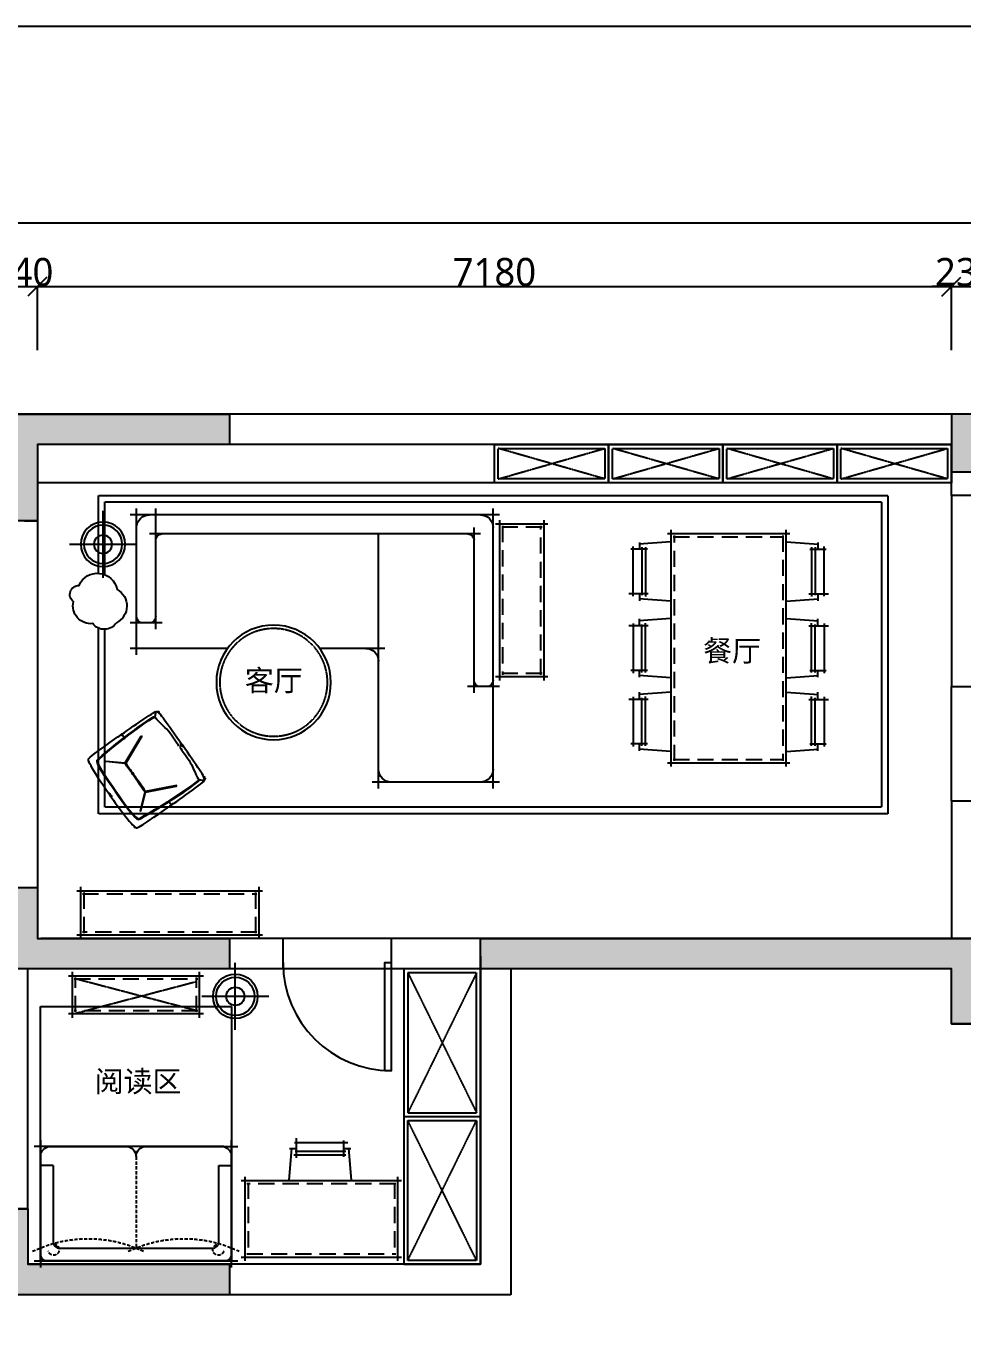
# Model space of a CAD drawing. Header units: millimetres. Extents: x -18923 to 87021, y -73077 to -1985.
# Drawn here: x 65130 to 72487, y -66167 to -55879 of the extents above; entities that cross this region are included whole.
import ezdxf

# ---------------------------------------------------------------- set-up
doc = ezdxf.new("R2010")
doc.units = ezdxf.units.MM
doc.header["$LTSCALE"] = 10
doc.linetypes.add('DASH', pattern=[0.35, 0.25, -0.1])
doc.linetypes.add('DASHED', pattern=[19.05, 12.7, -6.35])
doc.layers.get('Defpoints').update_dxf_attribs({"color": 250})
for name, color, linetype in [('0文字-标注', 7, 'Continuous'), ('1结构-填充-剪力墙', 251, 'Continuous'), ('1结构-墙体', 7, 'Continuous'), ('1结构-墙体-基层', 233, 'Continuous'), ('1结构-窗及电梯', 133, 'Continuous'), ('1结构-门', 133, 'Continuous'), ('2平面-家具-活动', 133, 'Continuous'), ('2平面-家具-细线', 8, 'Continuous'), ('5', 8, 'Continuous'), ('DISEGNO', 7, 'Continuous'), ('平面-家具', 133, 'Continuous'), ('平面-文字', 255, 'Continuous'), ('门窗', 3, 'Continuous')]:
    doc.layers.add(name, color=color, linetype=linetype)
doc.styles.add('dim_font', font='SIMPLEX.shx', dxfattribs={"width": 0.8})
doc.styles.add('图框－雅黑', font='')
doc.styles.get('图框－雅黑').set_extended_font_data('Microsoft YaHei')
doc.dimstyles.new('1-30', dxfattribs={"dimtxt": 150, "dimasz": 4, "dimexe": 1.5, "dimexo": 0, "dimgap": 0.6, "dimtad": 1, "dimdec": 0, "dimlfac": 30, "dimdsep": 46, "dimtxsty": 'dim_font', "dimblk": 'DOTSMALL', "dimcen": 4, "dimdle": 1.5, "dimclrd": 123, "dimclre": 123, "dimclrt": 256, "dimadec": 0, "dimazin": 0, "dimtfac": 1, "dimtdec": 0, "dimtix": 1, "dimtmove": 2, "dimatfit": 3, "dimldrblk": 'DOTSMALL', "dimfxl": 1.5, "dimarcsym": 0})

# ---------------------------------------------------------------- blocks, each defined once
blk = doc.blocks.new('_OBLIQUE')
at = {"color": 0, "linetype": 'ByBlock'}
blk.add_line((-0.5, -0.5), (0.5, 0.5), dxfattribs=at)
blk = doc.blocks.new('*D630')
at = {"layer": '0文字-标注', "color": 8, "lineweight": -2, "transparency": 16777216}
for p, q in [((64978, -57925), (64828, -57925)), ((64978, -58425), (64978, -57924)), ((64978, -57925), (65218, -57925)), ((65218, -58425), (65218, -57924)), ((65218, -57925), (65368, -57925))]:
    blk.add_line(p, q, dxfattribs=at)
at = {"layer": 'Defpoints', "color": 0, "transparency": 16777216}
for p in [(65218, -57925), (64978, -58425), (65218, -58425)]:
    blk.add_point(p, dxfattribs=at)
at = {"layer": '0文字-标注', "color": 8, "lineweight": -2, "transparency": 16777216, "xscale": 150, "yscale": 150, "zscale": 150}
blk.add_blockref('_OBLIQUE', (64978, -57925), dxfattribs=at)
at = {"layer": '0文字-标注', "color": 8, "lineweight": -2, "transparency": 16777216, "xscale": 150, "yscale": 150, "zscale": 150, "rotation": 180}
blk.add_blockref('_OBLIQUE', (65218, -57925), dxfattribs=at)
at = {"layer": '0文字-标注', "color": 255, "transparency": 16777216, "insert": (65098, -57811), "char_height": 220, "attachment_point": 5, "style": '图框－雅黑'}
blk.add_mtext('240', dxfattribs=at)
blk = doc.blocks.new('_DotSmall')
at = {"color": 0, "linetype": 'ByBlock', "const_width": 0.5}
blk.add_lwpolyline([(-0.0625, 0, 1), (0.0625, 0, 1)], format="xyb", close=True, dxfattribs=at)
blk = doc.blocks.new('*D631')
at = {"layer": '0文字-标注', "color": 8, "lineweight": -2, "transparency": 16777216}
for p, q in [((65216, -57925), (72399, -57925)), ((65218, -58425), (65218, -57924)), ((72398, -58425), (72398, -57924))]:
    blk.add_line(p, q, dxfattribs=at)
at = {"layer": 'Defpoints', "color": 0, "transparency": 16777216}
for p in [(72398, -57925), (65218, -58425), (72398, -58425)]:
    blk.add_point(p, dxfattribs=at)
at = {"layer": '0文字-标注', "color": 8, "lineweight": -2, "transparency": 16777216, "xscale": 150, "yscale": 150, "zscale": 150, "rotation": 180}
blk.add_blockref('_OBLIQUE', (65218, -57925), dxfattribs=at)
at = {"layer": '0文字-标注', "color": 8, "lineweight": -2, "transparency": 16777216, "xscale": 150, "yscale": 150, "zscale": 150}
blk.add_blockref('_OBLIQUE', (72398, -57925), dxfattribs=at)
at = {"layer": '0文字-标注', "color": 255, "transparency": 16777216, "insert": (68808, -57811), "char_height": 220, "attachment_point": 5, "style": '图框－雅黑'}
blk.add_mtext('7180', dxfattribs=at)
blk = doc.blocks.new('*D632')
at = {"layer": '0文字-标注', "color": 8, "lineweight": -2, "transparency": 16777216}
for p, q in [((72398, -57925), (72248, -57925)), ((72398, -58425), (72398, -57924)), ((72398, -57925), (72633, -57925)), ((72633, -58425), (72633, -57924)), ((72633, -57925), (72783, -57925))]:
    blk.add_line(p, q, dxfattribs=at)
at = {"layer": 'Defpoints', "color": 0, "transparency": 16777216}
for p in [(72633, -57925), (72398, -58425), (72633, -58425)]:
    blk.add_point(p, dxfattribs=at)
at = {"layer": '0文字-标注', "color": 8, "lineweight": -2, "transparency": 16777216, "xscale": 150, "yscale": 150, "zscale": 150}
blk.add_blockref('_OBLIQUE', (72398, -57925), dxfattribs=at)
at = {"layer": '0文字-标注', "color": 8, "lineweight": -2, "transparency": 16777216, "xscale": 150, "yscale": 150, "zscale": 150, "rotation": 180}
blk.add_blockref('_OBLIQUE', (72633, -57925), dxfattribs=at)
at = {"layer": '0文字-标注', "color": 255, "transparency": 16777216, "insert": (72515, -57811), "char_height": 220, "attachment_point": 5, "style": '图框－雅黑'}
blk.add_mtext('235', dxfattribs=at)
blk = doc.blocks.new('*D641')
at = {"layer": '0文字-标注', "color": 8, "lineweight": -2, "transparency": 16777216}
for p, q in [((83954, -57425), (63511, -57425)), ((63513, -58425), (63513, -57424)), ((83953, -58425), (83953, -57424))]:
    blk.add_line(p, q, dxfattribs=at)
at = {"layer": 'Defpoints', "color": 0, "transparency": 16777216}
for p in [(63513, -57425), (63513, -58425), (83953, -58425)]:
    blk.add_point(p, dxfattribs=at)
at = {"layer": '0文字-标注', "color": 8, "lineweight": -2, "transparency": 16777216, "xscale": 150, "yscale": 150, "zscale": 150, "rotation": 180}
blk.add_blockref('_OBLIQUE', (63513, -57425), dxfattribs=at)
at = {"layer": '0文字-标注', "color": 8, "lineweight": -2, "transparency": 16777216, "xscale": 150, "yscale": 150, "zscale": 150}
blk.add_blockref('_OBLIQUE', (83953, -57425), dxfattribs=at)
at = {"layer": '0文字-标注', "color": 255, "transparency": 16777216, "insert": (73733, -57311), "char_height": 220, "attachment_point": 5, "style": '图框－雅黑'}
blk.add_mtext('20440', dxfattribs=at)
blk = doc.blocks.new('A$C6A8E5D30')
for p, q in [((145, 430), (17, 430)), ((34, 41), (34, 461)), ((331, 489), (78, 469)), ((83, 483), (83, 430)), ((103, 445), (103, 47)), ((132, 445), (132, 35)), ((153, 58), (0, 58)), ((331, 0), (78, 20)), ((83, 58), (83, 1))]:
    blk.add_line(p, q)
blk = doc.blocks.new('A$C5C387291')
for p, q in [((300, -630), (300, 630)), ((900, 630), (900, -630)), ((270, 600), (930, 600)), ((270, -600), (930, -600))]:
    blk.add_line(p, q)
at = {"color": 8, "linetype": 'DASHED'}
for p, q in [((315, 575), (885, 575)), ((325, -585), (325, 585)), ((875, 585), (875, -585)), ((315, -575), (885, -575))]:
    blk.add_line(p, q, dxfattribs=at)
blk = doc.blocks.new('A$C464246A8')
at = {"layer": '平面-家具'}
for p, q in [((-750, -50), (-750, 950)), ((-80, 900), (-801, 900)), ((-689, 900), (800, 900)), ((-670, 900), (-80, 900)), ((80, 900), (670, 900)), ((670, 900), (80, 900)), ((-750, 820), (-750, 750)), ((801, 0), (-800, 0))]:
    blk.add_line(p, q, dxfattribs=at)
at = {"layer": '平面-家具', "linetype": 'ByBlock'}
for p, q in [((750, 950), (750, -50)), ((750, 750), (750, 820))]:
    blk.add_line(p, q, dxfattribs=at)
at = {"layer": '平面-家具'}
for points in [[(750, 750), (750, 50, -0.414214), (700, 0), (-700, 0, -0.414214), (-750, 50), (-750, 750)], [(650, 750), (650, 150, -0.414214), (600, 100), (-600, 100, -0.414214), (-650, 150), (-650, 750)]]:
    blk.add_lwpolyline(points, format="xyb", dxfattribs=at)
blk.add_lwpolyline([(-650, 750), (-750, 750)], dxfattribs=at)
at = {"layer": '平面-家具', "color": 8, "linetype": 'DASHED', "ltscale": 0.2}
blk.add_lwpolyline([(0, 820), (0, 100)], dxfattribs=at)
at = {"layer": '平面-家具', "linetype": 'ByBlock'}
blk.add_lwpolyline([(650, 750), (750, 750)], dxfattribs=at)
at = {"layer": '平面-家具'}
for centre, start, end in [((-670, 820), 90, 180), ((-670, 820), 90, 180), ((-80, 820), 0, 90), ((80, 820), 90, 180)]:
    blk.add_arc(centre, 80, start, end, dxfattribs=at)
at = {"layer": '平面-家具', "linetype": 'ByBlock'}
blk.add_arc((670, 820), 80, 0, 90, dxfattribs=at)
at = {"layer": '平面-家具', "color": 8, "linetype": 'DASHED', "ltscale": 0.2}
for centre, radius, start, end in [((-376, -836), 1011, 64.4196, 115.5804), ((-647, 88), 43.2, 195.3981, 89.658), ((376, -836), 1011, 64.4196, 115.5804), ((647, 88), 43.2, 90.342, 344.6019)]:
    blk.add_arc(centre, radius, start, end, dxfattribs=at)
blk = doc.blocks.new('*U141')
for p, q in [((-500, 330), (-500, -30)), ((500, 330), (500, -30)), ((-530, 300), (530, 300)), ((530, 0), (-530, 0))]:
    blk.add_line(p, q)
at = {"color": 8, "linetype": 'DASHED'}
for p, q in [((-485, 275), (485, 275)), ((-475, 285), (-475, 15)), ((475, 285), (475, 15)), ((485, 25), (-485, 25))]:
    blk.add_line(p, q, dxfattribs=at)
blk = doc.blocks.new('df')
at = {"color": 8, "linetype": 'DASH', "ltscale": 400}
for p, q in [((137444.6, 23361.8), (137444.6, 23715.5)), ((137444.6, 23361.8), (137444.6, 23715.5)), ((137267.7, 23538.7), (137621.4, 23538.7))]:
    blk.add_line(p, q, dxfattribs=at)
at = {"ltscale": 300}
for radius in [117.2, 101.1, 47.9]:
    blk.add_circle((137444.6, 23538.7), radius, dxfattribs=at)
at = {"layer": '5', "linetype": 'DASH', "ltscale": 400}
blk.add_line((137267.7, 23538.7), (137621.4, 23538.7), dxfattribs=at)
at = {"layer": '5', "ltscale": 300}
blk.add_circle((137444.6, 23538.7), 101.1, dxfattribs=at)
blk = doc.blocks.new('A$C6C9B5940')
for p, q in [((297, 233), (44, 214)), ((49, 175), (49, 232)), ((119, 175), (-34, 175)), ((0, 195), (0, -195)), ((69, -190), (69, 186)), ((98, -190), (98, 198)), ((112, -175), (-17, -175)), ((49, -228), (49, -175)), ((297, -234), (44, -215))]:
    blk.add_line(p, q)
blk = doc.blocks.new('A$C2F4954E5')
at = {"color": 8, "linetype": 'DASHED'}
for p, q in [((1219, 1905), (349, 1905)), ((359, 1915), (359, 145)), ((1209, 145), (1209, 1915)), ((1219, 155), (349, 155))]:
    blk.add_line(p, q, dxfattribs=at)
at = {"layer": '2平面-家具-活动'}
for p, q in [((334, 1960), (334, 100)), ((1234, 100), (1234, 1960)), ((1264, 1930), (304, 1930)), ((1264, 130), (304, 130))]:
    blk.add_line(p, q, dxfattribs=at)
at = {"layer": '2平面-家具-活动', "xscale": -1, "rotation": 180}
blk.add_blockref('A$C6C9B5940', (34, 1633), dxfattribs=at)
at = {"layer": '2平面-家具-活动', "rotation": 180}
blk.add_blockref('A$C6C9B5940', (1534, 1633), dxfattribs=at)
at = {"layer": '2平面-家具-活动'}
for p in [(34, 1030), (34, 453)]:
    blk.add_blockref('A$C6C9B5940', p, dxfattribs=at)
at = {"layer": '2平面-家具-活动', "xscale": -1}
for p in [(1534, 1030), (1534, 453)]:
    blk.add_blockref('A$C6C9B5940', p, dxfattribs=at)
blk = doc.blocks.new('*U138')
for p, q in [((-630, 350), (630, 350)), ((-600, 380), (-600, -30)), ((600, 380), (600, -30)), ((630, 0), (-630, 0))]:
    blk.add_line(p, q)
at = {"color": 8, "linetype": 'DASHED'}
for p, q in [((-585, 325), (585, 325)), ((-575, 335), (-575, 15)), ((575, 335), (575, 15)), ((585, 25), (-585, 25))]:
    blk.add_line(p, q, dxfattribs=at)
blk = doc.blocks.new('block 1038')
at = {"layer": 'DISEGNO', "color": 250, "lineweight": 35, "true_color": 0x19161a}
blk.add_open_spline([(-275.5, 351.4), (-275.5, 351.3), (-275.7, 351.2), (-276, 351.2), (-276, 351.2), (-276, 351.2), (-276, 351.2), (-276.2, 351.2), (-276.4, 351.3), (-276.4, 351.4), (-276.4, 351.4), (-276.4, 351.4), (-276.4, 351.4), (-276.4, 351.5), (-276.2, 351.6), (-276, 351.6), (-276, 351.6), (-276, 351.6), (-276, 351.6), (-275.7, 351.6), (-275.5, 351.5), (-275.5, 351.4)], degree=3, knots=[0, 0, 0, 0, 1, 1, 1, 2, 2, 2, 3, 3, 3, 4, 4, 4, 5, 5, 5, 6, 6, 6, 7, 7, 7, 7], dxfattribs=at)
blk = doc.blocks.new('block 1039')
at = {"layer": 'DISEGNO', "color": 250, "lineweight": 35, "true_color": 0x19161a}
blk.add_open_spline([(-272.7, 351.4), (-272.7, 351.3), (-272.9, 351.2), (-273.2, 351.2), (-273.2, 351.2), (-273.2, 351.2), (-273.2, 351.2), (-273.4, 351.2), (-273.6, 351.3), (-273.6, 351.4), (-273.6, 351.4), (-273.6, 351.4), (-273.6, 351.4), (-273.6, 351.5), (-273.4, 351.6), (-273.2, 351.6), (-273.2, 351.6), (-273.2, 351.6), (-273.2, 351.6), (-272.9, 351.6), (-272.7, 351.5), (-272.7, 351.4)], degree=3, knots=[0, 0, 0, 0, 1, 1, 1, 2, 2, 2, 3, 3, 3, 4, 4, 4, 5, 5, 5, 6, 6, 6, 7, 7, 7, 7], dxfattribs=at)
blk = doc.blocks.new('block 1037')
at = {"layer": 'DISEGNO'}
for name in ['block 1038', 'block 1039']:
    blk.add_blockref(name, (0, 0), dxfattribs=at)
blk = doc.blocks.new('PoltronaCarmelP')
for p, q in [((214868, 8613), (214879, 8623)), ((214869, 8612), (214868, 8613)), ((214879, 8623), (214889, 8618)), ((215721, 8623), (215712, 8618)), ((215732, 8613), (215721, 8623)), ((215731, 8612), (215732, 8613)), ((214899, 7831), (214899, 7831)), ((215701, 7831), (215701, 7831)), ((214871, 7739), (214868, 7734)), ((214868, 7734), (214879, 7723)), ((214879, 7723), (214897, 7732)), ((215721, 7723), (215703, 7732)), ((215732, 7734), (215721, 7723)), ((215729, 7739), (215732, 7734))]:
    blk.add_line(p, q)
for points in [[(214861, 8605), (214849, 8576), (214850, 8209), (214850, 8209)], [(215302, 8640), (215145, 8640), (214873, 8635), (214861, 8605)], [(214861, 8605), (214861, 8605), (214861, 8605), (214861, 8605)], [(215298, 8640), (215455, 8640), (215727, 8635), (215739, 8605)], [(215739, 8605), (215739, 8605), (215739, 8605), (215739, 8605)], [(215739, 8605), (215751, 8576), (215750, 8209), (215750, 8209)], [(214925, 8541), (214912, 8511), (214894, 8170), (214894, 8170)], [(214930, 8535), (214918, 8506), (214900, 8173), (214900, 8173)], [(215303, 8572), (215142, 8572), (214937, 8571), (214925, 8541)], [(214925, 8541), (214925, 8541), (214925, 8541), (214925, 8541)], [(215302, 8566), (215145, 8566), (214942, 8565), (214930, 8535)], [(214930, 8535), (214930, 8535), (214930, 8535), (214930, 8535)], [(214984, 8474), (214982, 8471), (214984, 8470), (214984, 8470)], [(214987, 8475), (214987, 8475), (214985, 8476), (214984, 8474)], [(214984, 8474), (214984, 8474), (214984, 8474), (214984, 8474)], [(214984, 8470), (214984, 8470), (214984, 8470), (214984, 8470)], [(214984, 8470), (214984, 8470), (214984, 8470), (214984, 8470)], [(214984, 8470), (214984, 8470), (214984, 8470), (214984, 8470)], [(214987, 8475), (214987, 8475), (214987, 8475), (214987, 8475)], [(215297, 8572), (215458, 8572), (215663, 8571), (215675, 8541)], [(215298, 8566), (215455, 8566), (215658, 8565), (215670, 8535)], [(215670, 8535), (215670, 8535), (215670, 8535), (215670, 8535)], [(215670, 8535), (215682, 8506), (215700, 8173), (215700, 8173)], [(215675, 8541), (215675, 8541), (215675, 8541), (215675, 8541)], [(215675, 8541), (215688, 8511), (215706, 8170), (215706, 8170)], [(214850, 8209), (214850, 8209), (214849, 7777), (214861, 7748)], [(214850, 8209), (214850, 8209), (214850, 8209), (214850, 8209)], [(214900, 8174), (214895, 8173), (214855, 8173), (214850, 8173)], [(214854, 8192), (214852, 8192), (214851, 8190), (214851, 8188)], [(214851, 8188), (214851, 8188), (214851, 8188), (214851, 8188)], [(214851, 8188), (214851, 8185), (214852, 8183), (214854, 8183)], [(214856, 8188), (214856, 8190), (214855, 8192), (214854, 8192)], [(214854, 8192), (214854, 8192), (214854, 8192), (214854, 8192)], [(214854, 8183), (214855, 8183), (214856, 8185), (214856, 8188)], [(214856, 8188), (214856, 8188), (214856, 8188), (214856, 8188)], [(214900, 8173), (214900, 8173), (214886, 7819), (214901, 7792)], [(214900, 8173), (214900, 8173), (214900, 8173), (214900, 8173)], [(215700, 8173), (215700, 8173), (215714, 7819), (215699, 7792)], [(215700, 8174), (215705, 8173), (215745, 8173), (215750, 8173)], [(215700, 8173), (215700, 8173), (215700, 8173), (215700, 8173)], [(215750, 8209), (215750, 8209), (215751, 7777), (215739, 7748)], [(215744, 8188), (215744, 8190), (215745, 8192), (215746, 8192)], [(215746, 8183), (215745, 8183), (215744, 8185), (215744, 8188)], [(215744, 8188), (215744, 8188), (215744, 8188), (215744, 8188)], [(215746, 8192), (215746, 8192), (215746, 8192), (215746, 8192)], [(215746, 8192), (215748, 8192), (215749, 8190), (215749, 8188)], [(215749, 8188), (215749, 8185), (215748, 8183), (215746, 8183)], [(215749, 8188), (215749, 8188), (215749, 8188), (215749, 8188)], [(215750, 8209), (215750, 8209), (215750, 8209), (215750, 8209)], [(214854, 8164), (214852, 8164), (214851, 8162), (214851, 8159)], [(214851, 8159), (214851, 8159), (214851, 8159), (214851, 8159)], [(214851, 8159), (214851, 8157), (214852, 8155), (214854, 8155)], [(214856, 8159), (214856, 8162), (214855, 8164), (214854, 8164)], [(214854, 8164), (214854, 8164), (214854, 8164), (214854, 8164)], [(214854, 8155), (214855, 8155), (214856, 8157), (214856, 8159)], [(214856, 8159), (214856, 8159), (214856, 8159), (214856, 8159)], [(214894, 8170), (214894, 8170), (214880, 7813), (214895, 7786)], [(214894, 8170), (214894, 8170), (214894, 8170), (214894, 8170)], [(215706, 8170), (215706, 8170), (215720, 7813), (215705, 7786)], [(215706, 8170), (215706, 8170), (215706, 8170), (215706, 8170)], [(215744, 8159), (215744, 8162), (215745, 8164), (215746, 8164)], [(215746, 8155), (215745, 8155), (215744, 8157), (215744, 8159)], [(215744, 8159), (215744, 8159), (215744, 8159), (215744, 8159)], [(215746, 8164), (215746, 8164), (215746, 8164), (215746, 8164)], [(215746, 8164), (215748, 8164), (215749, 8162), (215749, 8159)], [(215749, 8159), (215749, 8157), (215748, 8155), (215746, 8155)], [(215749, 8159), (215749, 8159), (215749, 8159), (215749, 8159)], [(214983, 8020), (214983, 8020), (214982, 8018), (214984, 8016)], [(214983, 8020), (214983, 8020), (214983, 8020), (214983, 8020)], [(214984, 8016), (214984, 8016), (214984, 8016), (214984, 8016)], [(214984, 8016), (214985, 8014), (214987, 8016), (214987, 8016)], [(214987, 8016), (214987, 8016), (214987, 8016), (214987, 8016)], [(214862, 7749), (214862, 7749), (214884, 7772), (214901, 7792)], [(215125, 7758), (215064, 7758), (214986, 7786), (214901, 7792)], [(215475, 7758), (215536, 7758), (215614, 7786), (215699, 7792)], [(215738, 7749), (215738, 7749), (215716, 7772), (215699, 7792)], [(214861, 7748), (214861, 7748), (214861, 7748), (214861, 7748)], [(214861, 7748), (214873, 7719), (215027, 7724), (215302, 7724)], [(215293, 7759), (215258, 7759), (215148, 7758), (215125, 7758)], [(215125, 7758), (215125, 7758), (215125, 7758), (215125, 7758)], [(215280, 7732), (215280, 7733), (215282, 7734), (215285, 7734)], [(215285, 7730), (215282, 7730), (215280, 7731), (215280, 7732)], [(215280, 7732), (215280, 7732), (215280, 7732), (215280, 7732)], [(215285, 7734), (215285, 7734), (215285, 7734), (215285, 7734)], [(215285, 7734), (215287, 7734), (215289, 7733), (215289, 7732)], [(215289, 7732), (215289, 7731), (215287, 7730), (215285, 7730)], [(215285, 7730), (215285, 7730), (215285, 7730), (215285, 7730)], [(215739, 7748), (215727, 7719), (215573, 7724), (215298, 7724)], [(215300, 7728), (215302, 7735), (215299, 7759), (215299, 7759)], [(215299, 7759), (215299, 7759), (215299, 7759), (215299, 7759)], [(215307, 7759), (215342, 7759), (215452, 7758), (215475, 7758)], [(215308, 7732), (215308, 7733), (215310, 7734), (215313, 7734)], [(215313, 7730), (215310, 7730), (215308, 7731), (215308, 7732)], [(215308, 7732), (215308, 7732), (215308, 7732), (215308, 7732)], [(215313, 7734), (215313, 7734), (215313, 7734), (215313, 7734)], [(215313, 7734), (215315, 7734), (215317, 7733), (215317, 7732)], [(215317, 7732), (215317, 7731), (215315, 7730), (215313, 7730)], [(215313, 7730), (215313, 7730), (215313, 7730), (215313, 7730)], [(215475, 7758), (215475, 7758), (215475, 7758), (215475, 7758)], [(215739, 7748), (215739, 7748), (215739, 7748), (215739, 7748)]]:
    blk.add_open_spline(points, degree=3)
at = {"color": 8}
for points in [[(214984, 8470), (214984, 8470), (215115, 8317), (215115, 8317)], [(215118, 8324), (215118, 8324), (214987, 8475), (214987, 8475)], [(215482, 8324), (215482, 8324), (215613, 8475), (215613, 8475)], [(215616, 8470), (215616, 8470), (215485, 8317), (215485, 8317)], [(215613, 8475), (215613, 8475), (215615, 8476), (215616, 8474)], [(215613, 8475), (215613, 8475), (215613, 8475), (215613, 8475)], [(215616, 8474), (215616, 8474), (215616, 8474), (215616, 8474)], [(215616, 8474), (215618, 8471), (215616, 8470), (215616, 8470)], [(215616, 8470), (215616, 8470), (215616, 8470), (215616, 8470)], [(215616, 8470), (215616, 8470), (215616, 8470), (215616, 8470)], [(215616, 8470), (215616, 8470), (215616, 8470), (215616, 8470)], [(215115, 8317), (215115, 8317), (214983, 8020), (214983, 8020)], [(214987, 8016), (214987, 8016), (215121, 8313), (215121, 8313)], [(215115, 8317), (215115, 8317), (215115, 8317), (215115, 8317)], [(215169, 8321), (215137, 8321), (215118, 8324), (215118, 8324)], [(215118, 8324), (215118, 8324), (215118, 8324), (215118, 8324)], [(215121, 8313), (215121, 8313), (215138, 8314), (215170, 8314)], [(215121, 8313), (215121, 8313), (215121, 8313), (215121, 8313)], [(215300, 8320), (215280, 8320), (215202, 8321), (215169, 8321)], [(215169, 8321), (215169, 8321), (215169, 8321), (215169, 8321)], [(215170, 8314), (215170, 8314), (215170, 8314), (215170, 8314)], [(215170, 8314), (215203, 8314), (215280, 8313), (215300, 8313)], [(215300, 8320), (215320, 8320), (215398, 8321), (215431, 8321)], [(215430, 8314), (215397, 8314), (215320, 8313), (215300, 8313)], [(215479, 8313), (215479, 8313), (215462, 8314), (215430, 8314)], [(215430, 8314), (215430, 8314), (215430, 8314), (215430, 8314)], [(215431, 8321), (215463, 8321), (215482, 8324), (215482, 8324)], [(215431, 8321), (215431, 8321), (215431, 8321), (215431, 8321)], [(215613, 8016), (215613, 8016), (215479, 8313), (215479, 8313)], [(215479, 8313), (215479, 8313), (215479, 8313), (215479, 8313)], [(215482, 8324), (215482, 8324), (215482, 8324), (215482, 8324)], [(215485, 8317), (215485, 8317), (215485, 8317), (215485, 8317)], [(215485, 8317), (215485, 8317), (215617, 8020), (215617, 8020)], [(215617, 8016), (215615, 8014), (215613, 8016), (215613, 8016)], [(215613, 8016), (215613, 8016), (215613, 8016), (215613, 8016)], [(215617, 8020), (215617, 8020), (215617, 8020), (215617, 8020)], [(215617, 8020), (215617, 8020), (215618, 8018), (215617, 8016)], [(215617, 8016), (215617, 8016), (215617, 8016), (215617, 8016)]]:
    blk.add_open_spline(points, degree=3, dxfattribs=at)
at = {"ltscale": 300, "xscale": 10, "yscale": 10, "zscale": 10}
blk.add_blockref('block 1037', (218044, 5121), dxfattribs=at)
blk = doc.blocks.new('A$C24CC7E89')
at = {"layer": '2平面-家具-活动'}
for p, q in [((-50, 0), (2850, 0)), ((0, -2150), (0, 50)), ((2650, -900), (2650, 50)), ((2800, -1100), (2800, 50)), ((150, -1400), (150, -100)), ((100, -150), (2700, -150)), ((900, -2150), (900, -150)), ((2600, -850), (2850, -850)), ((850, -1050), (1362, -1050)), ((2086, -1050), (2850, -1050)), ((-50, -1350), (200, -1350)), ((-50, -2100), (950, -2100))]:
    blk.add_line(p, q, dxfattribs=at)
blk.add_circle((1724, -1317), 450, dxfattribs=at)
for centre, radius, start, end in [((100, -100), 100, 90, 180), ((2700, -100), 100, 0, 90), ((200, -200), 50, 90, 180), ((2600, -200), 50, 0, 90), ((2700, -800), 50, 180, 270), ((2750, -800), 50, 270, 0), ((1000, -1150), 100, 90, 180), ((50, -1300), 50, 180, 270), ((100, -1300), 50, 270, 0), ((100, -2000), 100, 180, 270), ((800, -2000), 100, 270, 0)]:
    blk.add_arc(centre, radius, start, end, dxfattribs=at)
at = {"layer": '2平面-家具-细线', "color": 8, "linetype": 'DASH', "ltscale": 0.5}
blk.add_circle((1724, -1317), 423, dxfattribs=at)
blk = doc.blocks.new('*U289')
for p, q in [((-730, 350), (730, 350)), ((-700, 380), (-700, -30)), ((700, 380), (700, -30)), ((730, 0), (-730, 0))]:
    blk.add_line(p, q)
at = {"color": 8, "linetype": 'DASHED'}
for p, q in [((-685, 325), (685, 325)), ((-675, 335), (-675, 15)), ((675, 335), (675, 15)), ((685, 25), (-685, 25))]:
    blk.add_line(p, q, dxfattribs=at)

msp = doc.modelspace()

# ---------------------------------------------------------------- hatches: boundary and pattern name
at = {"layer": '1结构-填充-剪力墙'}
h = msp.add_hatch(color=256, dxfattribs=at)
h.dxf.hatch_style = 1
h.paths.add_polyline_path([(77222.9, -60135.5), (76247.9, -60135.5), (76247.9, -60295.5), (77222.9, -60295.5)])
h.paths.add_polyline_path([(80712.9, -65190.5), (80952.9, -65190.5), (80952.9, -65845.5), (79332.9, -65845.5), (79332.9, -65605.5), (80712.9, -65605.5)])
h.paths.add_polyline_path([(81442.9, -63015.5), (82952.9, -63015.5), (82952.9, -62460.5), (83192.9, -62460.5), (83192.9, -63245.5), (81442.9, -63245.5)])
h.paths.add_polyline_path([(82952.9, -59895.5), (79332.9, -59895.5), (79332.9, -59655.5), (83192.9, -59655.5), (83192.9, -60410.5), (82952.9, -60410.5)])
h.paths.add_polyline_path([(77822.9, -60135.5), (79052.9, -60135.5), (79052.9, -59655.5), (79332.9, -59655.5), (79332.9, -60295.5), (77822.9, -60295.5)])
h.paths.add_polyline_path([(76247.9, -61710.5), (76897.9, -61710.5), (76897.9, -60295.5), (77122.9, -60295.5), (77122.9, -61965.5), (76247.9, -61965.5)])
h.paths.add_polyline_path([(68697.9, -63045.5), (72632.9, -63045.5), (72632.9, -63715.5), (72397.9, -63715.5), (72397.9, -63285.5), (68937.9, -63285.5), (68697.9, -63285.5)])
h.paths.add_polyline_path([(64902.9, -65170.5), (65142.9, -65170.5), (65142.9, -65605.5), (66727.9, -65605.5), (66727.9, -65845.5), (64902.9, -65845.5)])
h.paths.add_polyline_path([(64977.9, -62645.5), (65217.9, -62645.5), (65217.9, -63045.5), (66727.9, -63045.5), (66727.9, -63285.5), (64977.9, -63285.5)])
h.paths.add_polyline_path([(64977.9, -58925.5), (66727.9, -58925.5), (66727.9, -59165.5), (65217.9, -59165.5), (65217.9, -59765.5), (64977.9, -59765.5)])
h.paths.add_polyline_path([(76512.9, -65045.5), (76262.9, -65045.5), (76262.9, -65845.5), (76512.9, -65845.5)])
h.paths.add_polyline_path([(76512.9, -62975.5), (76262.9, -62975.5), (76262.9, -62975.5), (76262.9, -63205.5), (73882.9, -63205.5), (73882.9, -63575.5), (73882.9, -63845.5), (74122.9, -63845.5), (74122.9, -63445.5), (76262.9, -63445.5), (76262.9, -63975.5), (76512.9, -63975.5)])
h.paths.add_polyline_path([(74742.9, -58925.5), (72397.9, -58925.5), (72397.9, -59380.5), (72632.9, -59380.5), (72632.9, -59180.5), (74627.9, -59180.5), (74742.9, -59180.5)])
h.paths.add_polyline_path([(75647.9, -60135.5), (74627.9, -60135.5), (74627.9, -60295.5), (75647.9, -60295.5)])

# ---------------------------------------------------------------- linework, layer by layer
at = {"layer": '1结构-墙体'}
for p, q in [((77632.9, -58925.5), (64977.9, -58925.5)), ((72397.9, -59165.5), (65217.9, -59165.5)), ((65217.9, -59165.5), (65217.9, -59765.5)), ((72397.9, -59565.5), (72397.9, -59165.5)), ((72632.9, -59565.5), (72397.9, -59565.5)), ((65117.9, -59765.5), (65217.9, -59765.5)), ((72397.9, -61965.5), (72397.9, -61065.5)), ((72397.9, -61065.5), (72632.9, -61065.5)), ((72397.9, -61965.5), (75497.9, -61965.5)), ((65217.9, -62645.5), (65217.9, -63045.5)), ((67147.9, -63045.5), (65245.9, -63045.5)), ((67147.9, -63285.5), (67147.9, -63045.5)), ((72632.9, -63045.5), (67997.9, -63045.5)), ((67997.9, -63045.5), (67997.9, -63285.5)), ((66727.9, -63185.5), (66727.9, -63285.5)), ((68697.9, -63185.5), (68697.9, -65605.5)), ((67147.9, -63285.5), (63512.9, -63285.5)), ((72397.9, -63285.5), (67997.9, -63285.5)), ((68937.9, -63285.5), (68937.9, -65845.5)), ((72397.9, -63715.5), (72397.9, -63285.5)), ((72397.9, -63715.5), (72632.9, -63715.5)), ((65142.9, -65170.5), (64142.9, -65170.5)), ((65142.9, -65170.5), (65142.9, -65605.5)), ((68697.9, -65605.5), (65142.9, -65605.5)), ((68937.9, -65845.5), (64902.9, -65845.5))]:
    msp.add_line(p, q, dxfattribs=at)
for points in [[(64977.9, -58925.5), (66727.9, -58925.5), (66727.9, -59165.5), (65217.9, -59165.5), (65217.9, -59765.5), (64977.9, -59765.5)], [(74742.9, -58925.5), (72397.9, -58925.5), (72397.9, -59380.5), (72632.9, -59380.5), (72632.9, -59180.5), (74627.9, -59180.5), (74742.9, -59180.5)], [(64977.9, -62645.5), (65217.9, -62645.5), (65217.9, -63045.5), (66727.9, -63045.5), (66727.9, -63285.5), (64977.9, -63285.5)], [(68697.9, -63045.5), (72632.9, -63045.5), (72632.9, -63715.5), (72397.9, -63715.5), (72397.9, -63285.5), (68937.9, -63285.5), (68697.9, -63285.5)], [(64902.9, -65170.5), (65142.9, -65170.5), (65142.9, -65605.5), (66727.9, -65605.5), (66727.9, -65845.5), (64902.9, -65845.5)]]:
    msp.add_lwpolyline(points, close=True, dxfattribs=at)
at = {"layer": '1结构-墙体-基层', "color": 8, "linetype": 'DASH', "ltscale": 0.5}
for p, q in [((68837.9, -59435.5), (69675.4, -59195.5)), ((69675.4, -59435.5), (68837.9, -59195.5)), ((69735.4, -59435.5), (70572.9, -59195.5)), ((70572.9, -59435.5), (69735.4, -59195.5)), ((70632.9, -59435.5), (71470.4, -59195.5)), ((71470.4, -59435.5), (70632.9, -59195.5)), ((71530.4, -59435.5), (72367.9, -59195.5)), ((72367.9, -59435.5), (71530.4, -59195.5)), ((68667.9, -63315.5), (68127.9, -64415.5)), ((68127.9, -63315.5), (68667.9, -64415.5)), ((68667.9, -65575.5), (68127.9, -64475.5)), ((68127.9, -65575.5), (68667.9, -64475.5))]:
    msp.add_line(p, q, dxfattribs=at)
at = {"layer": '1结构-墙体-基层'}
msp.add_line((68097.9, -64445.5), (68697.9, -64445.5), dxfattribs=at)
for points in [[(68807.9, -59165.5), (69705.4, -59165.5), (69705.4, -59465.5), (68807.9, -59465.5)], [(69705.4, -59165.5), (70602.9, -59165.5), (70602.9, -59465.5), (69705.4, -59465.5)], [(70602.9, -59165.5), (71500.4, -59165.5), (71500.4, -59465.5), (70602.9, -59465.5)], [(71500.4, -59165.5), (72397.9, -59165.5), (72397.9, -59465.5), (71500.4, -59465.5)], [(68697.9, -63285.5), (68097.9, -63285.5), (68097.9, -65605.5), (68697.9, -65605.5)]]:
    msp.add_lwpolyline(points, close=True, dxfattribs=at)
at = {"layer": '1结构-墙体-基层', "color": 8, "linetype": 'DASH', "ltscale": 0.5}
for points in [[(68837.9, -59195.5), (69675.4, -59195.5), (69675.4, -59435.5), (68837.9, -59435.5)], [(69735.4, -59195.5), (70572.9, -59195.5), (70572.9, -59435.5), (69735.4, -59435.5)], [(70632.9, -59195.5), (71470.4, -59195.5), (71470.4, -59435.5), (70632.9, -59435.5)], [(71530.4, -59195.5), (72367.9, -59195.5), (72367.9, -59435.5), (71530.4, -59435.5)], [(68127.9, -64415.5), (68667.9, -64415.5), (68667.9, -63315.5), (68127.9, -63315.5)], [(68127.9, -64475.5), (68667.9, -64475.5), (68667.9, -65575.5), (68127.9, -65575.5)]]:
    msp.add_lwpolyline(points, close=True, dxfattribs=at)
at = {"layer": '1结构-窗及电梯'}
msp.add_line((65142.9, -65170.5), (65142.9, -63285.5), dxfattribs=at)
at = {"layer": '1结构-门'}
msp.add_lwpolyline([(67947.9, -64085.5), (67947.9, -63235.5), (67997.9, -63235.5), (67997.9, -64085.5)], close=True, dxfattribs=at)
msp.add_arc((67997.9, -63235.5), 850, 180, 270, dxfattribs=at)
at = {"layer": '2平面-家具-活动'}
msp.add_line((68807.9, -59465.5), (65217.9, -59465.5), dxfattribs=at)
msp.add_lwpolyline([(65844.3, -60303.4, -0.6090578), (65838.4, -60565.4, -0.5205671), (65653.3, -60572, -0.5205671), (65501.3, -60400.3, -0.713326), (65545.4, -60271.6, -0.735933), (65844.3, -60303.4)], format="xyb", dxfattribs=at)
at = {"layer": '2平面-家具-细线', "color": 8, "linetype": 'DASH', "ltscale": 0.5}
for p, q in [((72397.9, -59565.5), (72397.9, -61065.5)), ((65217.9, -59765.5), (65217.9, -62645.5)), ((72397.9, -61965.5), (72397.9, -63045.5)), ((67997.9, -63045.5), (67147.9, -63045.5)), ((66467.9, -63613.4), (65517.9, -63363.4)), ((67997.9, -63285.5), (67147.9, -63285.5)), ((65517.9, -63633.4), (66467.9, -63383.4))]:
    msp.add_line(p, q, dxfattribs=at)
for points in [[(65697.9, -59565.5), (71897.9, -59565.5), (71897.9, -62065.5), (65697.9, -62065.5), (65697.9, -60607.3)], [(65697.9, -60176.8), (65697.9, -59565.5)], [(65747.9, -59615.5), (71847.9, -59615.5), (71847.9, -62015.5), (65747.9, -62015.5), (65747.9, -60616.8)], [(65747.9, -60187.7), (65747.9, -59615.5)]]:
    msp.add_lwpolyline(points, dxfattribs=at)
msp.add_lwpolyline([(65242.9, -63579.5), (66742.9, -63579.5), (66742.9, -65579.5), (65242.9, -65579.5)], close=True, dxfattribs=at)
at = {"layer": 'Defpoints', "color": 1}
msp.add_lwpolyline([(60534.7, -55878.7), (87020.7, -55878.7), (87020.7, -68749.4), (60534.7, -68749.4)], close=True, dxfattribs=at)

# ---------------------------------------------------------------- block references
at = {"layer": '2平面-家具-活动', "xscale": -1}
for name, p in [('A$C24CC7E89', (68797.9, -59717)), ('A$C2F4954E5', (71431.7, -61795.5))]:
    msp.add_blockref(name, p, dxfattribs=at)
at = {"layer": '2平面-家具-活动', "extrusion": (0, 0, -1), "yscale": 1.492663972545415, "zscale": -1.492663972545415}
for p, xscale, rotation in [((-30598.6, -265107.6), 1.492663972545415, 90), ((-101908.2, -268659.3), -1.492663972545415, 270)]:
    msp.add_blockref('df', p, dxfattribs=dict(at, xscale=xscale, rotation=rotation))
at = {"layer": '2平面-家具-活动', "xscale": -1}
for name, p, rotation in [('*U138', (68847.9, -60390.1), 270), ('A$C5C387291', (67447.9, -64649.5), 90)]:
    msp.add_blockref(name, p, dxfattribs=dict(at, rotation=rotation))
at = {"layer": '2平面-家具-活动', "xscale": 0.7555555555873205, "yscale": 0.7555555555873205, "zscale": 0.7555555555847648, "rotation": 125.0000000003826}
msp.add_blockref('PoltronaCarmelP', (164440.1, -191429.2), dxfattribs=at)
at = {"layer": '2平面-家具-活动'}
msp.add_blockref('*U289', (66257.6, -63020.7), dxfattribs=at)
for name, p, rotation in [('*U141', (65992.9, -63338.4), 180), ('A$C6A8E5D30', (67196.6, -64615.7), 270)]:
    msp.add_blockref(name, p, dxfattribs=dict(at, rotation=rotation))
at = {"layer": '门窗', "xscale": -1}
msp.add_blockref('A$C464246A8', (65992.9, -65579.5), dxfattribs=at)

# ---------------------------------------------------------------- texts
at = {"layer": '平面-文字', "style": '图框－雅黑'}
for s, p in [('餐厅', (70447.6, -60869.2)), ('客厅', (66848.2, -61101.9)), ('阅读区', (65668.8, -64252.1))]:
    msp.add_text(s, height=166.4, dxfattribs=at).set_placement(p)

# ---------------------------------------------------------------- dimensions: what is measured, and where the dimension line sits
at = {"layer": '0文字-标注'}
for base, p1, p2, picture, middle in [((63512.9, -57425.5), (83952.9, -58425.5), (63512.9, -58425.5), '*D641', (73732.9, -57311.2)), ((65217.9, -57925.5), (64977.9, -58425.5), (65217.9, -58425.5), '*D630', (65097.9, -57811.2)), ((72397.9, -57925.5), (65217.9, -58425.5), (72397.9, -58425.5), '*D631', (68807.9, -57810.6)), ((72632.9, -57925.5), (72397.9, -58425.5), (72632.9, -58425.5), '*D632', (72515.4, -57811.1))]:
    dim = msp.add_linear_dim(base=base, p1=p1, p2=p2, dimstyle='1-30', override={"dimtxt": 220, "dimasz": 150, "dimexe": 1, "dimlfac": 1, "dimrnd": 5, "dimtxsty": '图框－雅黑', "dimblk1": 'OBLIQUE', "dimblk2": 'OBLIQUE', "dimsah": 1, "dimclrd": 8, "dimclre": 8, "dimclrt": 255}, dxfattribs=at)
    dim.commit()
    dim.dimension.update_dxf_attribs({"geometry": picture, "text_midpoint": middle})

doc.saveas('drawing.dxf')
